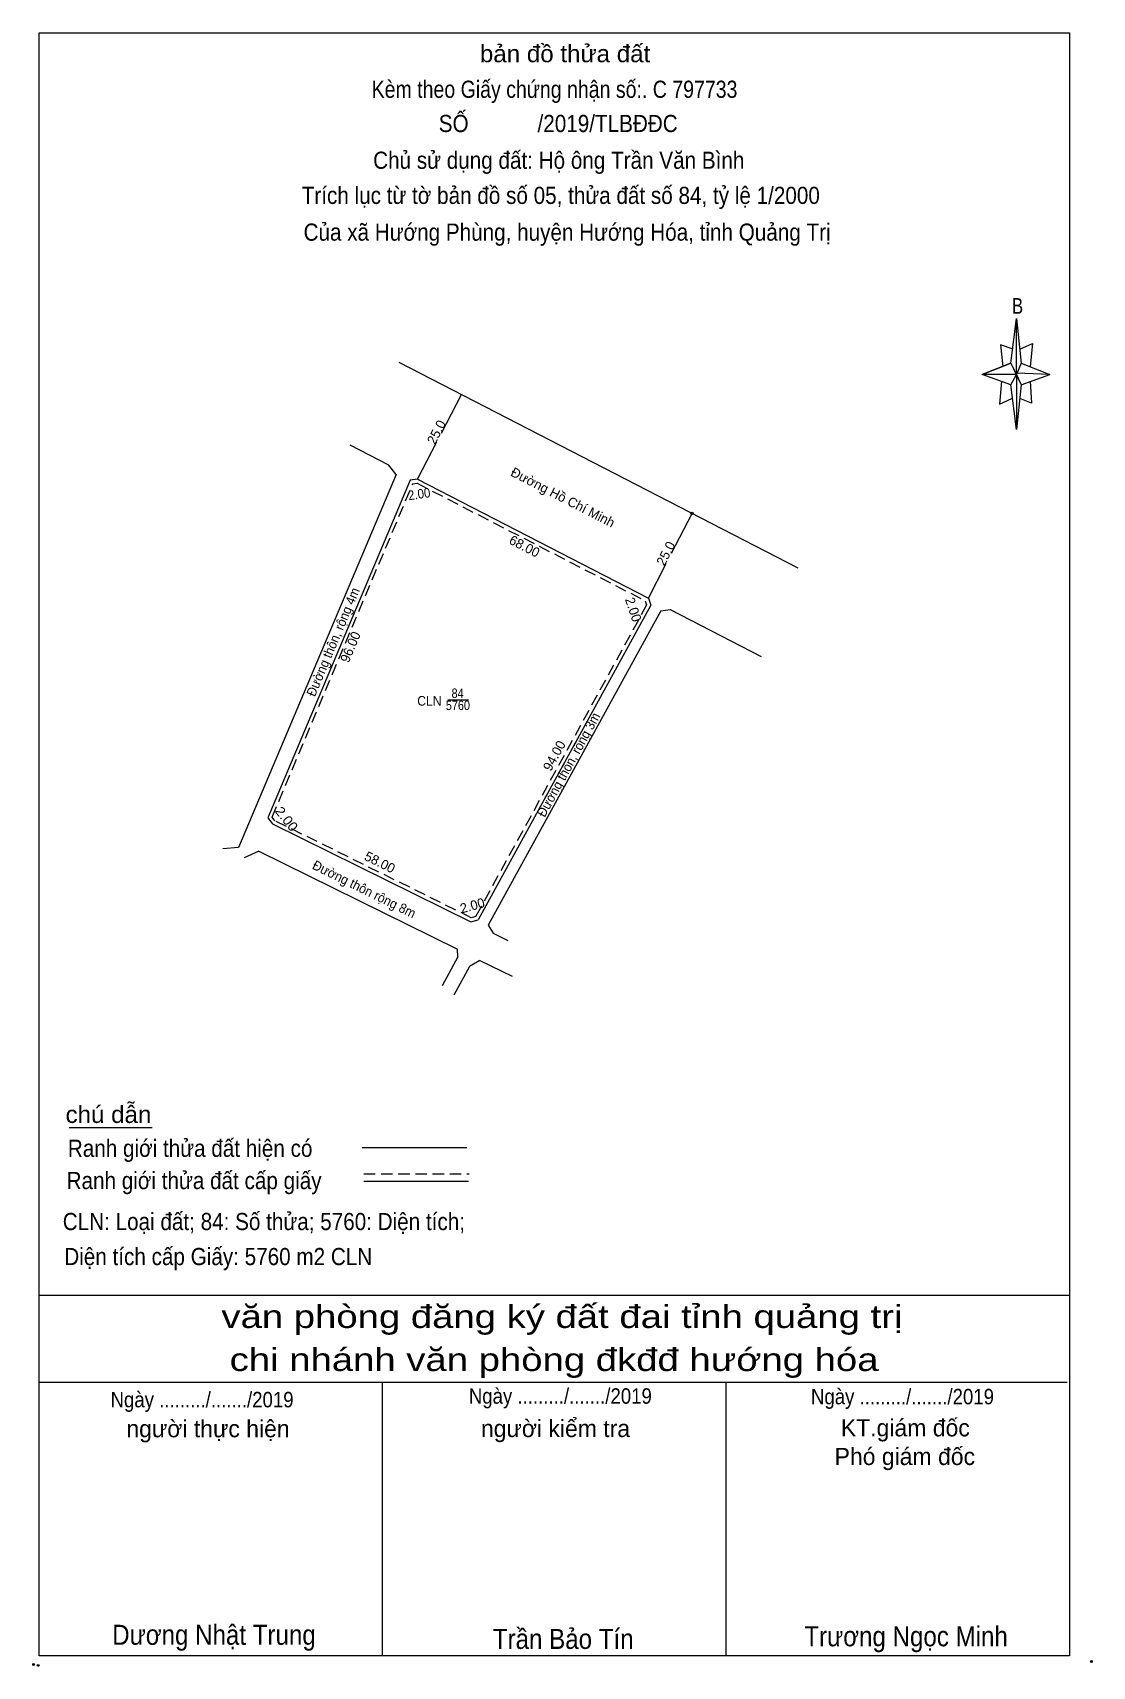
# Model space of a CAD drawing. Header units: metres. Extents: x 531777 to 533050, y 1848400 to 1849505.
# Drawn here: x 531800.7 to 532078.4, y 1849077 to 1849505.2 of the extents above; entities that cross this region are included whole.
import ezdxf
from ezdxf.enums import TextEntityAlignment as Align

# ---------------------------------------------------------------- set-up
doc = ezdxf.new("R2010")
doc.units = ezdxf.units.M
doc.header["$PDMODE"] = 32
doc.header["$PDSIZE"] = 0.5
doc.linetypes.add('MEDIUM_DASHED', pattern=[4.5, 3, -1.5])
for name, color, linetype, lineweight in [('1', 7, 'MEDIUM_DASHED', 13), ('2', 7, 'Continuous', 13), ('52', 7, 'Continuous', 13), ('63', 7, 'Continuous', 13)]:
    doc.layers.add(name, color=color, linetype=linetype, lineweight=lineweight)

msp = doc.modelspace()

# ---------------------------------------------------------------- hatches: boundary and pattern name
at = {"layer": '52'}
msp.add_hatch(color=256, dxfattribs=at).paths.add_polyline_path([(531973.805, 1849379.185, 1), (531973.205, 1849379.185, 1)])

# ---------------------------------------------------------------- linework, layer by layer
at = {"layer": '1'}
msp.add_lwpolyline([(531901.43, 1849387.09), (531961.22, 1849356.26), (531961.59, 1849355.17), (531916.81, 1849273.5), (531915.65, 1849273.19), (531864.2, 1849298.63), (531863.46, 1849299.55), (531900.32, 1849386.93)], close=True, dxfattribs=at)
at = {"layer": '2'}
for p, q in [((532057.01, 1849418.58), (532058.51, 1849430.28)), ((532059.71, 1849418.58), (532067.21, 1849415.58)), ((532057.01, 1849412.88), (532049.51, 1849415.58)), ((532059.71, 1849412.88), (532058.51, 1849401.18)), ((532062.11, 1849413.78), (532062.41, 1849408.08)), ((532062.41, 1849408.08), (532059.41, 1849409.28)), ((531810.29, 1849218.18), (531832.01, 1849218.18)), ((531887.09, 1849212.96), (531914.51, 1849212.96)), ((531887.51, 1849204.17), (531914.93, 1849204.17)), ((531802.41, 1849174.26), (532072.41, 1849174.26)), ((531802.41, 1849151.46), (532071.81, 1849151.46)), ((531802.41, 1849151.46), (532071.81, 1849151.46)), ((531802.41, 1849151.46), (532071.81, 1849151.46)), ((531892.41, 1849079.76), (531892.41, 1849151.46)), ((531982.41, 1849079.76), (531982.41, 1849151.46))]:
    msp.add_line(p, q, dxfattribs=at)
at = {"layer": '2', "linetype": 'MEDIUM_DASHED'}
msp.add_line((531887.51, 1849206.03), (531915.11, 1849206.03), dxfattribs=at)
at = {"layer": '2'}
for points in [[(531802.41, 1849505.16), (532072.41, 1849505.16), (532072.41, 1849079.76), (531802.41, 1849079.76)], [(532058.51, 1849430.28), (532059.71, 1849418.58), (532058.51, 1849415.58)], [(532058.51, 1849415.58), (532049.51, 1849415.58), (532057.01, 1849418.58), (532059.71, 1849412.88), (532067.21, 1849415.58), (532058.51, 1849415.88)], [(532058.51, 1849415.58), (532058.51, 1849401.18), (532057.01, 1849412.88)]]:
    msp.add_lwpolyline(points, close=True, dxfattribs=at)
for points in [[(532057.61, 1849422.18), (532054.31, 1849423.38), (532054.91, 1849417.68)], [(532059.41, 1849422.18), (532062.71, 1849423.68), (532062.11, 1849417.68)], [(532058.51, 1849415.58), (532057.01, 1849418.58), (532049.51, 1849415.58)], [(532054.61, 1849413.78), (532054.01, 1849407.78), (532057.31, 1849409.28)], [(532058.51, 1849415.58), (532059.71, 1849412.88), (532067.21, 1849415.58)], [(532072.41, 1849079.76), (531802.41, 1849079.76), (531802.41, 1849151.46)]]:
    msp.add_lwpolyline(points, dxfattribs=at)
for p in [(532078.11, 1849078.26), (531800.99, 1849077.45), (531802.19, 1849077.24)]:
    msp.add_point(p, dxfattribs=at)
at = {"layer": '52'}
for p, q in [((531896.68, 1849418.79), (532001.19, 1849364.9)), ((531907.83, 1849400.21), (531913.07, 1849410.35)), ((531883.86, 1849397.13), (531894, 1849391.9)), ((531901.6, 1849388.13), (531906.65, 1849397.92)), ((531895.93, 1849389.39), (531894, 1849391.9)), ((531895.93, 1849389.39), (531854.66, 1849291.56)), ((531901.6, 1849388.13), (531962.04, 1849356.96)), ((531968.1, 1849368.72), (531973.5, 1849379.18)), ((531962.04, 1849356.96), (531966.74, 1849366.06)), ((531962.04, 1849356.96), (531962.68, 1849355.07)), ((531962.68, 1849355.07), (531917.48, 1849272.65)), ((531965.31, 1849353.63), (531967.78, 1849354)), ((531967.78, 1849354), (531991.62, 1849341.7)), ((531854.66, 1849291.56), (531850.57, 1849291.23)), ((531860.01, 1849290.66), (531856.14, 1849288.88)), ((531860.01, 1849290.66), (531912, 1849264.96)), ((531912.13, 1849262.91), (531907.99, 1849255.37)), ((531912.13, 1849262.91), (531912, 1849264.95)), ((531917.93, 1849262.02), (531926.39, 1849257.84))]:
    msp.add_line(p, q, dxfattribs=at)
for points in [[(531901.6, 1849388.13), (531899.62, 1849387.84), (531862.31, 1849299.39)], [(531965.31, 1849353.63), (531920.11, 1849271.21), (531921.35, 1849269.19), (531925.27, 1849267.25)], [(531862.31, 1849299.39), (531863.56, 1849297.83), (531915.55, 1849272.12), (531917.48, 1849272.65)], [(531917.93, 1849262.02), (531915.19, 1849260.4), (531911.05, 1849252.86)]]:
    msp.add_lwpolyline(points, dxfattribs=at)
msp.add_circle((531973.505, 1849379.185), 0.3, dxfattribs=at)
at = {"layer": '63'}
msp.add_line((531909.5, 1849330.26), (531914.93, 1849330.26), dxfattribs=at)

# ---------------------------------------------------------------- texts
at = {"layer": '1'}
for s, width, p in [('CLN', 0.95, (531904.675, 1849328.79)), ('84', 0.85, (531912.075, 1849330.77)), ('5760', 0.85, (531912.145, 1849327.62))]:
    msp.add_text(s, height=2.5, dxfattribs=dict(at, width=width)).set_placement(p, align=Align.CENTER)
at = {"layer": '2'}
for s, height, width, p in [('bản đồ thửa đất', 4.5, 1.05, (531940.225, 1849497.41)), ('Kèm theo Giấy chứng nhận số:. C 797733', 4.5, 0.85, (531937.465, 1849488.08)), ('SỐ            /2019/TLBĐĐC', 4.5, 0.9, (531938.43, 1849479.11)), ('Chủ sử dụng đất: Hộ ông Trần Văn Bình', 4.5, 0.9, (531938.57, 1849469.48)), ('Trích lục từ tờ bản đồ số 05, thửa đất số 84, tỷ lệ 1/2000 ', 4.5, 0.9, (531939.855, 1849460.27)), ('Của xã Hướng Phùng, huyện Hướng Hóa, tỉnh Quảng Trị', 4.5, 0.9, (531940.755, 1849450.64)), ('B', 4.133, 0.8, (532058.76, 1849431.47)), ('văn phòng đăng ký đất đai tỉnh quảng trị', 6, 1.25, (531939.4, 1849165.67)), ('chi nhánh văn phòng đkđđ hướng hóa', 6, 1.25, (531937.345, 1849154.39)), ('Ngày ........./......./2019', 4.05, 0.9, (531845.115, 1849144.87)), ('Ngày ........./......./2019', 4.05, 0.9, (531938.985, 1849145.81)), ('Ngày ........./......./2019', 4.05, 0.9, (532028.625, 1849145.66)), ('Dương Nhật Trung', 5.25, 0.9, (531848.24, 1849082.63)), ('Trần Bảo Tín', 5.25, 0.9, (531939.74, 1849081.55)), ('Trương Ngọc Minh', 5.25, 0.9, (532029.565, 1849082.24))]:
    msp.add_text(s, height=height, dxfattribs=dict(at, width=width)).set_placement(p, align=Align.CENTER)
for s, width, p in [('chú dẫn', 1.05, (531809.35, 1849219.4)), ('Ranh giới thửa đất hiện có ', 0.9, (531809.95, 1849210.52)), ('Ranh giới thửa đất cấp giấy', 0.9, (531809.63, 1849202.06)), ('CLN: Loại đất; 84: Số thửa; 5760: Diện tích;', 0.9, (531808.62, 1849191.32)), ('Diện tích cấp Giấy: 5760 m2 CLN', 0.9, (531809.02, 1849182.14))]:
    msp.add_text(s, height=4.5, dxfattribs=dict(at, width=width)).set_placement(p)
for s, p in [('người kiểm tra', (531937.72, 1849137.08)), ('KT.giám đốc', (532029.37, 1849137.26)), ('người thực hiện', (531846.675, 1849137.02)), ('Phó giám đốc', (532029.24, 1849129.75))]:
    msp.add_text(s, height=4.5, dxfattribs=at).set_placement(p, align=Align.CENTER)
at = {"layer": '52'}
for s, rotation, p in [('25.0', 62.707, (531907.628, 1849399.897)), ('Đường Hồ Chí Minh', 332.716, (531939.077, 1849382.253)), ('25.0', 62.707, (531967.728, 1849368.087))]:
    msp.add_text(s, height=2.5, rotation=rotation, dxfattribs=at).set_placement(p, align=Align.CENTER)
at = {"layer": '63'}
for s, rotation, width, p in [('2.00', 8.333, 0.9, (531902.179, 1849383.025)), ('Đường thôn, rộng 4m', 67.129, 0.95, (531880.599, 1849344.989)), ('Đường thôn, rộng 3m', 61.259, 0.95, (531942.22, 1849312.709)), ('2.00', 308.705, 1.1, (531866.277, 1849298.302)), ('Đường thôn rộng 8m', 333.687, 0.95, (531887.051, 1849279.565))]:
    msp.add_text(s, height=2.5, rotation=rotation, dxfattribs=dict(at, width=width)).set_placement(p, align=Align.CENTER)
for s, rotation, p in [('68.00', 332.719, (531929.022, 1849369.449)), ('2.00', 288.707, (531956.929, 1849353.571)), ('96.00', 67.129, (531885.135, 1849343.669)), ('94.00', 61.259, (531938.495, 1849315.054)), ('58.00', 333.687, (531891.151, 1849286.615)), ('2.00', 15.356, (531916.269, 1849275.177))]:
    msp.add_text(s, height=2.5, rotation=rotation, dxfattribs=at).set_placement(p, align=Align.CENTER)

doc.saveas('drawing.dxf')
